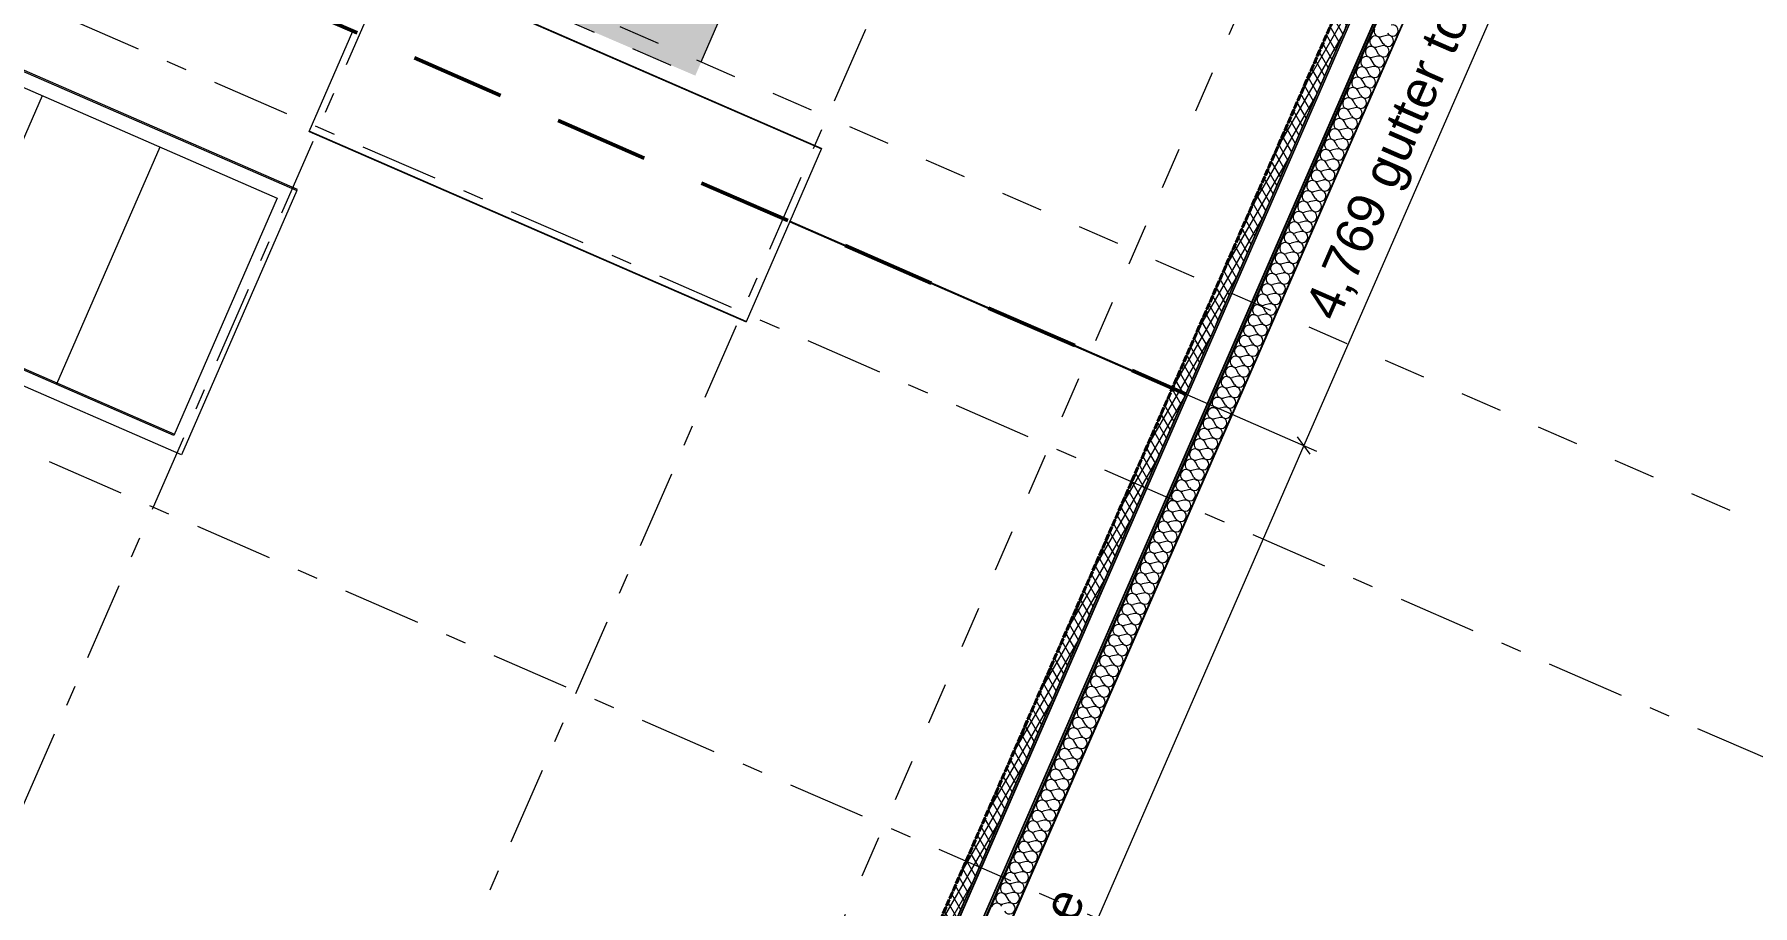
# Model space of a CAD drawing. Header units: millimetres. Extents: x -50172 to 90294, y -72116 to 25069.
# Drawn here: x 10263 to 21878, y -44195 to -38302 of the extents above; entities that cross this region are included whole.
import ezdxf
from ezdxf.enums import TextEntityAlignment as Align

# ---------------------------------------------------------------- set-up
doc = ezdxf.new("R2010")
doc.units = ezdxf.units.MM
doc.header["$MEASUREMENT"] = 0
for name, pattern in [('Dashed', [564.444447, 282.222223, -282.222223]), ('Double Dashed', [1093.611073, 529.166651, -211.666656, 141.111112, -211.666656]), ('Hidden Line', [55, 45, -10]), ('Long Dashed', [1058.333302, 634.99999, -423.333311])]:
    doc.linetypes.add(name, pattern=pattern)
for name, color, linetype in [('A-20-M_Floor_Slab', 7, 'Continuous'), ('A-95-MC_Marker_Section_P2.Marker', 7, 'Continuous'), ('New_A-15-MG_Structural_Grid_Phase_2', 7, 'Continuous'), ('New_A-20-M_Roof', 7, 'Continuous'), ('New_A-25-M_Wall_Ext', 7, 'Continuous'), ('New_A-95-D_1_100', 7, 'Continuous')]:
    doc.layers.add(name, color=color, linetype=linetype)
for name, color, linetype, lineweight, true_color in [('A-20-M_Floor_Slab_Pen_No__107', 7, 'Continuous', 15, 0xa6a6a6), ('New_A-15-MG_Structural_Grid_Phase_2_Pen_No__222', 7, 'Continuous', 13, 0x65af33), ('New_A-25-M_Wall_Ext_Pen_No__107', 7, 'Continuous', 15, 0xa6a6a6), ('New_A-95-P_Drawing_Pen_No__142', 7, 'Continuous', 0, 0xeeeeee)]:
    doc.layers.add(name, color=color, linetype=linetype, lineweight=lineweight, true_color=true_color)
for name, color, linetype, lineweight in [('A-20-M_Floor_Slab_Pen_No__195', 7, 'Continuous', 35), ('A-20-M_Floor_Slab_Pen_No__4', 7, 'Continuous', 20), ('A-20-M_Floor_Slab_Pen_No__89', 8, 'Continuous', 20), ('A-95-MC_Marker_Section_P2.Marker_Pen_No__1', 7, 'Continuous', 13), ('New_A-20-M_Roof_Accessory_Pen_No__176', 1, 'Continuous', 50), ('New_A-20-M_Roof_Pen_No__92', 8, 'Continuous', 13), ('New_A-25-M_Wall_Ext_Pen_No__1', 7, 'Continuous', 13), ('New_A-95-D_1_100_Pen_No__1', 7, 'Continuous', 13), ('New_A-95-P_Drawing_Pen_No__1', 7, 'Continuous', 13)]:
    doc.layers.add(name, color=color, linetype=linetype, lineweight=lineweight)
doc.styles.add('GENERATED_STYLE_3', font='')
doc.styles.add('GENERATED_STYLE_4', font='')
doc.styles.get('GENERATED_STYLE_3').set_extended_font_data('Arial')
doc.styles.get('GENERATED_STYLE_4').set_extended_font_data('Swis721 BT')
doc.dimstyles.new('GENERATED_STYLE__1', dxfattribs={"dimtxt": 250, "dimasz": 95, "dimexe": 0.18, "dimexo": 50, "dimgap": 0.09, "dimtad": 1, "dimdec": 0, "dimzin": 0, "dimdsep": 46, "dimtxsty": 'GENERATED_STYLE_3', "dimblk": 'ARROWHEAD_2', "dimblk1": 'ARROWHEAD_2', "dimblk2": 'ARROWHEAD_2', "dimcen": 0.09, "dimclrd": 7, "dimclre": 7, "dimclrt": 7, "dimadec": 0, "dimazin": 0, "dimtfac": 1, "dimtdec": 4, "dimtmove": 0, "dimatfit": 3, "dimfxl": 1, "dimtolj": 1, "dimtzin": 0, "dimarcsym": 0})

# ---------------------------------------------------------------- blocks, each defined once
blk = doc.blocks.new('Skylight Flat Panel 19[2]_2')
at = {"layer": 'New_A-20-M_Roof', "linetype": 'Continuous', "lineweight": 0, "flags": 128}
for points in [[(8691, -40027), (9470, -38239)], [(9470, -38239), (9474, -38230)], [(9470, -38239), (12037, -39358)], [(9474, -38230), (12041, -39349)], [(8823, -39975), (9522, -38371)], [(9522, -38371), (11905, -39410)], [(10317, -38717), (9617, -40321)], [(11111, -39064), (10412, -40668)], [(12037, -39358), (11258, -41146)], [(12037, -39358), (12041, -39349)], [(11905, -39410), (11206, -41014)], [(11258, -41146), (8691, -40027)], [(11206, -41014), (8823, -39975)], [(8827, -39966), (11210, -41005)]]:
    blk.add_lwpolyline(points, dxfattribs=at)
blk = doc.blocks.new('Roof_1_2', base_point=(-23076, -22803))
at = {"layer": 'New_A-20-M_Roof_Pen_No__92', "linetype": 'Continuous', "flags": 128}
for points in [[(12120, -38959), (12417, -38280)], [(15074, -40247), (12120, -38959)], [(12120, -38959), (15074, -40247)], [(12121, -38957), (15074, -40245)], [(15075, -40245), (12121, -38957)], [(15370, -39568), (15074, -40247)], [(15371, -39565), (15371, -39566), (15370, -39568)], [(18046, -40734), (15370, -39568)], [(15370, -39568), (18046, -40734)], [(18047, -40732), (15371, -39565)], [(15371, -39566), (18047, -40733)], [(14148, -49673), (18046, -40734)], [(18047, -40732), (18047, -40733), (18046, -40734)]]:
    blk.add_lwpolyline(points, dxfattribs=at)
at = {"layer": 'New_A-20-M_Roof', "linetype": 'Continuous', "lineweight": 0}
blk.add_blockref('Skylight Flat Panel 19[2]_2', (0, 0), dxfattribs=at)
blk = doc.blocks.new('Roof_2_2', base_point=(-19442, -19430))
at = {"layer": 'New_A-20-M_Roof_Pen_No__92', "linetype": 'Continuous', "flags": 128}
for points in [[(18046, -40734), (19862, -36569)], [(12631, -37788), (15584, -39076)], [(15584, -39076), (12631, -37788)], [(15585, -39074), (12632, -37786)], [(12632, -37786), (15585, -39074)], [(15585, -39074), (15370, -39568)], [(15369, -39570), (15369, -39569), (15370, -39568)], [(18045, -40736), (15369, -39569)], [(15369, -39570), (18045, -40737)], [(18046, -40734), (15370, -39568)], [(15370, -39568), (18046, -40734)], [(18045, -40737), (18045, -40736), (18046, -40734)]]:
    blk.add_lwpolyline(points, dxfattribs=at)
blk = doc.blocks.new('Slab_2_2', base_point=(22221, -31567))
at = {"layer": 'A-20-M_Floor_Slab_Pen_No__89', "linetype": 'Continuous', "flags": 128}
blk.add_lwpolyline([(22221, -31567), (1807, -22666), (1703, -22907), (21875, -31703), (12362, -53519), (-4050, -46363), (-4155, -46603), (12498, -53865)], close=True, dxfattribs=at)
blk = doc.blocks.new('*X124')
at = {"layer": 'New_A-25-M_Wall_Ext_Pen_No__107', "linetype": 'Continuous'}
for p, q in [((19404, -38309), (19367, -38318)), ((19349, -38435), (19331, -38402)), ((19374, -38379), (19337, -38388)), ((19380, -38365), (19361, -38332)), ((19289, -38575), (19270, -38541)), ((19313, -38519), (19276, -38528)), ((19319, -38505), (19300, -38472)), ((19343, -38449), (19306, -38458)), ((19252, -38658), (19215, -38667)), ((19258, -38644), (19239, -38611)), ((19282, -38589), (19245, -38597)), ((19197, -38784), (19178, -38751)), ((19222, -38728), (19185, -38737)), ((19228, -38714), (19209, -38681)), ((19136, -38924), (19118, -38891)), ((19161, -38868), (19124, -38877)), ((19167, -38854), (19148, -38821)), ((19191, -38798), (19154, -38807)), ((19100, -39008), (19063, -39016)), ((19106, -38994), (19087, -38961)), ((19130, -38938), (19093, -38947)), ((19045, -39133), (19026, -39100)), ((19069, -39077), (19032, -39086)), ((19075, -39063), (19057, -39030)), ((18984, -39273), (18965, -39240)), ((19008, -39217), (18971, -39226)), ((19014, -39203), (18996, -39170)), ((19039, -39147), (19002, -39156)), ((18947, -39357), (18910, -39366)), ((18954, -39343), (18935, -39310)), ((18978, -39287), (18941, -39296)), ((18893, -39483), (18874, -39449)), ((18917, -39427), (18880, -39435)), ((18923, -39413), (18904, -39380)), ((18832, -39622), (18813, -39589)), ((18856, -39566), (18819, -39575)), ((18862, -39552), (18843, -39519)), ((18887, -39496), (18850, -39505)), ((18795, -39706), (18758, -39715)), ((18801, -39692), (18783, -39659)), ((18826, -39636), (18789, -39645)), ((18740, -39832), (18722, -39799)), ((18765, -39776), (18728, -39785)), ((18771, -39762), (18752, -39729)), ((18680, -39971), (18661, -39938)), ((18704, -39916), (18667, -39924)), ((18710, -39902), (18691, -39868)), ((18734, -39846), (18697, -39854)), ((18643, -40055), (18606, -40064)), ((18649, -40041), (18630, -40008)), ((18673, -39985), (18636, -39994)), ((18588, -40181), (18569, -40148)), ((18613, -40125), (18575, -40134)), ((18619, -40111), (18600, -40078)), ((18527, -40321), (18508, -40287)), ((18552, -40265), (18515, -40273)), ((18558, -40251), (18539, -40218)), ((18582, -40195), (18545, -40204)), ((18491, -40404), (18454, -40413)), ((18497, -40390), (18478, -40357)), ((18521, -40335), (18484, -40343)), ((18436, -40530), (18417, -40497)), ((18460, -40474), (18423, -40483)), ((18466, -40460), (18448, -40427)), ((18375, -40670), (18356, -40637)), ((18399, -40614), (18362, -40623)), ((18405, -40600), (18387, -40567)), ((18430, -40544), (18393, -40553)), ((18338, -40754), (18301, -40762)), ((18345, -40740), (18326, -40707)), ((18369, -40684), (18332, -40693)), ((18284, -40879), (18265, -40846)), ((18308, -40823), (18271, -40832)), ((18314, -40809), (18295, -40776)), ((18223, -41019), (18204, -40986)), ((18247, -40963), (18210, -40972)), ((18253, -40949), (18234, -40916)), ((18278, -40893), (18240, -40902)), ((18186, -41103), (18149, -41112)), ((18192, -41089), (18173, -41056)), ((18217, -41033), (18180, -41042)), ((18131, -41229), (18113, -41195)), ((18156, -41173), (18119, -41181)), ((18162, -41159), (18143, -41126)), ((18070, -41368), (18052, -41335)), ((18095, -41312), (18058, -41321)), ((18101, -41298), (18082, -41265)), ((18125, -41242), (18088, -41251)), ((18034, -41452), (17997, -41461)), ((18040, -41438), (18021, -41405)), ((18064, -41382), (18027, -41391)), ((17979, -41578), (17960, -41545)), ((18003, -41522), (17966, -41531)), ((18010, -41508), (17991, -41475)), ((17918, -41717), (17899, -41684)), ((17943, -41662), (17905, -41670)), ((17949, -41648), (17930, -41614)), ((17973, -41592), (17936, -41600)), ((17882, -41801), (17845, -41810)), ((17888, -41787), (17869, -41754)), ((17912, -41731), (17875, -41740)), ((17827, -41927), (17808, -41894)), ((17851, -41871), (17814, -41880)), ((17857, -41857), (17838, -41824)), ((17766, -42067), (17747, -42033)), ((17790, -42011), (17753, -42019)), ((17796, -41997), (17778, -41964)), ((17821, -41941), (17784, -41950)), ((17729, -42150), (17692, -42159)), ((17735, -42136), (17717, -42103)), ((17760, -42081), (17723, -42089)), ((17675, -42276), (17656, -42243)), ((17699, -42220), (17662, -42229)), ((17705, -42206), (17686, -42173)), ((17614, -42416), (17595, -42383)), ((17638, -42360), (17601, -42369)), ((17644, -42346), (17625, -42313)), ((17668, -42290), (17631, -42299)), ((17577, -42500), (17540, -42508)), ((17583, -42486), (17564, -42452)), ((17608, -42430), (17570, -42439)), ((17522, -42625), (17503, -42592)), ((17547, -42569), (17510, -42578)), ((17553, -42555), (17534, -42522)), ((17461, -42765), (17443, -42732)), ((17486, -42709), (17449, -42718)), ((17492, -42695), (17473, -42662)), ((17516, -42639), (17479, -42648)), ((17425, -42849), (17388, -42858)), ((17431, -42835), (17412, -42802)), ((17455, -42779), (17418, -42788)), ((17370, -42975), (17351, -42941)), ((17394, -42919), (17357, -42927)), ((17400, -42905), (17382, -42872)), ((17309, -43114), (17290, -43081)), ((17333, -43058), (17296, -43067)), ((17340, -43044), (17321, -43011)), ((17364, -42988), (17327, -42997)), ((17273, -43198), (17235, -43207)), ((17279, -43184), (17260, -43151)), ((17303, -43128), (17266, -43137)), ((17218, -43324), (17199, -43291)), ((17242, -43268), (17205, -43277)), ((17248, -43254), (17229, -43221)), ((17157, -43463), (17138, -43430)), ((17181, -43408), (17144, -43416)), ((17187, -43394), (17168, -43360)), ((17212, -43338), (17175, -43346)), ((17120, -43547), (17083, -43556)), ((17126, -43533), (17108, -43500)), ((17151, -43477), (17114, -43486)), ((17065, -43673), (17047, -43640)), ((17090, -43617), (17053, -43626)), ((17096, -43603), (17077, -43570)), ((17005, -43813), (16986, -43779)), ((17029, -43757), (16992, -43765)), ((17035, -43743), (17016, -43710)), ((17059, -43687), (17022, -43696)), ((16968, -43896), (16931, -43905)), ((16974, -43882), (16955, -43849)), ((16998, -43827), (16961, -43835)), ((16913, -44022), (16894, -43989)), ((16938, -43966), (16900, -43975)), ((16944, -43952), (16925, -43919)), ((16852, -44162), (16833, -44129)), ((16877, -44106), (16840, -44115)), ((16883, -44092), (16864, -44059)), ((16907, -44036), (16870, -44045)), ((16846, -44176), (16809, -44185))]:
    blk.add_line(p, q, dxfattribs=at)
for centre, start, end in [((19328, -38351), 29.5705, 156.4404), ((19358, -38281), 156.4404, 283.3103), ((19413, -38346), 209.5705, 103.3103), ((19444, -38276), 209.5705, 103.3103), ((19298, -38421), 156.4404, 283.3103), ((19298, -38421), 29.5705, 156.4404), ((19328, -38351), 156.4404, 283.3103), ((19383, -38416), 209.5705, 103.3103), ((19237, -38560), 156.4404, 283.3103), ((19237, -38560), 29.5705, 156.4404), ((19267, -38490), 156.4404, 283.3103), ((19267, -38490), 29.5705, 156.4404), ((19322, -38556), 209.5705, 103.3103), ((19352, -38486), 209.5705, 103.3103), ((19176, -38700), 29.5705, 156.4404), ((19206, -38630), 156.4404, 283.3103), ((19206, -38630), 29.5705, 156.4404), ((19261, -38695), 209.5705, 103.3103), ((19291, -38626), 209.5705, 103.3103), ((19145, -38770), 156.4404, 283.3103), ((19145, -38770), 29.5705, 156.4404), ((19176, -38700), 156.4404, 283.3103), ((19230, -38765), 209.5705, 103.3103), ((19084, -38909), 156.4404, 283.3103), ((19084, -38909), 29.5705, 156.4404), ((19115, -38840), 156.4404, 283.3103), ((19115, -38840), 29.5705, 156.4404), ((19169, -38905), 209.5705, 103.3103), ((19200, -38835), 209.5705, 103.3103), ((19023, -39049), 29.5705, 156.4404), ((19054, -38979), 156.4404, 283.3103), ((19054, -38979), 29.5705, 156.4404), ((19109, -39045), 209.5705, 103.3103), ((19139, -38975), 209.5705, 103.3103), ((18993, -39119), 156.4404, 283.3103), ((18993, -39119), 29.5705, 156.4404), ((19023, -39049), 156.4404, 283.3103), ((19078, -39115), 209.5705, 103.3103), ((18932, -39259), 156.4404, 283.3103), ((18932, -39259), 29.5705, 156.4404), ((18963, -39189), 156.4404, 283.3103), ((18963, -39189), 29.5705, 156.4404), ((19017, -39254), 209.5705, 103.3103), ((19048, -39184), 209.5705, 103.3103), ((18871, -39398), 29.5705, 156.4404), ((18902, -39329), 156.4404, 283.3103), ((18902, -39329), 29.5705, 156.4404), ((18956, -39394), 209.5705, 103.3103), ((18987, -39324), 209.5705, 103.3103), ((18841, -39468), 156.4404, 283.3103), ((18841, -39468), 29.5705, 156.4404), ((18871, -39398), 156.4404, 283.3103), ((18926, -39464), 209.5705, 103.3103), ((18780, -39608), 156.4404, 283.3103), ((18780, -39608), 29.5705, 156.4404), ((18810, -39538), 156.4404, 283.3103), ((18810, -39538), 29.5705, 156.4404), ((18865, -39603), 209.5705, 103.3103), ((18895, -39534), 209.5705, 103.3103), ((18719, -39748), 29.5705, 156.4404), ((18749, -39678), 156.4404, 283.3103), ((18749, -39678), 29.5705, 156.4404), ((18804, -39743), 209.5705, 103.3103), ((18834, -39673), 209.5705, 103.3103), ((18688, -39817), 156.4404, 283.3103), ((18688, -39817), 29.5705, 156.4404), ((18719, -39748), 156.4404, 283.3103), ((18774, -39813), 209.5705, 103.3103), ((18628, -39957), 156.4404, 283.3103), ((18628, -39957), 29.5705, 156.4404), ((18658, -39887), 156.4404, 283.3103), ((18658, -39887), 29.5705, 156.4404), ((18713, -39953), 209.5705, 103.3103), ((18743, -39883), 209.5705, 103.3103), ((18567, -40097), 29.5705, 156.4404), ((18597, -40027), 156.4404, 283.3103), ((18597, -40027), 29.5705, 156.4404), ((18652, -40092), 209.5705, 103.3103), ((18682, -40022), 209.5705, 103.3103), ((18536, -40167), 156.4404, 283.3103), ((18536, -40167), 29.5705, 156.4404), ((18567, -40097), 156.4404, 283.3103), ((18621, -40162), 209.5705, 103.3103), ((18475, -40306), 156.4404, 283.3103), ((18475, -40306), 29.5705, 156.4404), ((18506, -40236), 156.4404, 283.3103), ((18506, -40236), 29.5705, 156.4404), ((18560, -40302), 209.5705, 103.3103), ((18591, -40232), 209.5705, 103.3103), ((18414, -40446), 29.5705, 156.4404), ((18445, -40376), 156.4404, 283.3103), ((18445, -40376), 29.5705, 156.4404), ((18499, -40441), 209.5705, 103.3103), ((18530, -40372), 209.5705, 103.3103), ((18384, -40516), 156.4404, 283.3103), ((18384, -40516), 29.5705, 156.4404), ((18414, -40446), 156.4404, 283.3103), ((18469, -40511), 209.5705, 103.3103), ((18323, -40655), 156.4404, 283.3103), ((18323, -40655), 29.5705, 156.4404), ((18353, -40586), 156.4404, 283.3103), ((18353, -40586), 29.5705, 156.4404), ((18408, -40651), 209.5705, 103.3103), ((18439, -40581), 209.5705, 103.3103), ((18262, -40795), 29.5705, 156.4404), ((18293, -40725), 156.4404, 283.3103), ((18293, -40725), 29.5705, 156.4404), ((18347, -40791), 209.5705, 103.3103), ((18378, -40721), 209.5705, 103.3103), ((18232, -40865), 156.4404, 283.3103), ((18232, -40865), 29.5705, 156.4404), ((18262, -40795), 156.4404, 283.3103), ((18317, -40861), 209.5705, 103.3103), ((18171, -41005), 156.4404, 283.3103), ((18171, -41005), 29.5705, 156.4404), ((18201, -40935), 156.4404, 283.3103), ((18201, -40935), 29.5705, 156.4404), ((18256, -41000), 209.5705, 103.3103), ((18286, -40930), 209.5705, 103.3103), ((18110, -41144), 29.5705, 156.4404), ((18140, -41075), 156.4404, 283.3103), ((18140, -41075), 29.5705, 156.4404), ((18195, -41140), 209.5705, 103.3103), ((18225, -41070), 209.5705, 103.3103), ((18079, -41214), 156.4404, 283.3103), ((18079, -41214), 29.5705, 156.4404), ((18110, -41144), 156.4404, 283.3103), ((18164, -41210), 209.5705, 103.3103), ((18018, -41354), 156.4404, 283.3103), ((18018, -41354), 29.5705, 156.4404), ((18049, -41284), 156.4404, 283.3103), ((18049, -41284), 29.5705, 156.4404), ((18104, -41349), 209.5705, 103.3103), ((18134, -41280), 209.5705, 103.3103), ((17958, -41494), 29.5705, 156.4404), ((17988, -41424), 156.4404, 283.3103), ((17988, -41424), 29.5705, 156.4404), ((18043, -41489), 209.5705, 103.3103), ((18073, -41419), 209.5705, 103.3103), ((17927, -41563), 156.4404, 283.3103), ((17927, -41563), 29.5705, 156.4404), ((17958, -41494), 156.4404, 283.3103), ((18012, -41559), 209.5705, 103.3103), ((17866, -41703), 156.4404, 283.3103), ((17866, -41703), 29.5705, 156.4404), ((17897, -41633), 156.4404, 283.3103), ((17897, -41633), 29.5705, 156.4404), ((17951, -41699), 209.5705, 103.3103), ((17982, -41629), 209.5705, 103.3103), ((17805, -41843), 29.5705, 156.4404), ((17836, -41773), 156.4404, 283.3103), ((17836, -41773), 29.5705, 156.4404), ((17890, -41838), 209.5705, 103.3103), ((17921, -41768), 209.5705, 103.3103), ((17775, -41913), 156.4404, 283.3103), ((17775, -41913), 29.5705, 156.4404), ((17805, -41843), 156.4404, 283.3103), ((17860, -41908), 209.5705, 103.3103), ((17714, -42052), 156.4404, 283.3103), ((17714, -42052), 29.5705, 156.4404), ((17744, -41982), 156.4404, 283.3103), ((17744, -41982), 29.5705, 156.4404), ((17799, -42048), 209.5705, 103.3103), ((17829, -41978), 209.5705, 103.3103), ((17653, -42192), 29.5705, 156.4404), ((17684, -42122), 156.4404, 283.3103), ((17684, -42122), 29.5705, 156.4404), ((17738, -42187), 209.5705, 103.3103), ((17769, -42118), 209.5705, 103.3103), ((17623, -42262), 156.4404, 283.3103), ((17623, -42262), 29.5705, 156.4404), ((17653, -42192), 156.4404, 283.3103), ((17708, -42257), 209.5705, 103.3103), ((17562, -42401), 156.4404, 283.3103), ((17562, -42401), 29.5705, 156.4404), ((17592, -42332), 156.4404, 283.3103), ((17592, -42332), 29.5705, 156.4404), ((17647, -42397), 209.5705, 103.3103), ((17677, -42327), 209.5705, 103.3103), ((17501, -42541), 29.5705, 156.4404), ((17531, -42471), 156.4404, 283.3103), ((17531, -42471), 29.5705, 156.4404), ((17586, -42537), 209.5705, 103.3103), ((17616, -42467), 209.5705, 103.3103), ((17470, -42611), 156.4404, 283.3103), ((17470, -42611), 29.5705, 156.4404), ((17501, -42541), 156.4404, 283.3103), ((17555, -42607), 209.5705, 103.3103), ((17409, -42751), 156.4404, 283.3103), ((17409, -42751), 29.5705, 156.4404), ((17440, -42681), 156.4404, 283.3103), ((17440, -42681), 29.5705, 156.4404), ((17494, -42746), 209.5705, 103.3103), ((17525, -42676), 209.5705, 103.3103), ((17349, -42890), 29.5705, 156.4404), ((17379, -42820), 156.4404, 283.3103), ((17379, -42820), 29.5705, 156.4404), ((17434, -42886), 209.5705, 103.3103), ((17464, -42816), 209.5705, 103.3103), ((17318, -42960), 156.4404, 283.3103), ((17318, -42960), 29.5705, 156.4404), ((17349, -42890), 156.4404, 283.3103), ((17403, -42956), 209.5705, 103.3103), ((17257, -43100), 156.4404, 283.3103), ((17257, -43100), 29.5705, 156.4404), ((17288, -43030), 156.4404, 283.3103), ((17288, -43030), 29.5705, 156.4404), ((17342, -43095), 209.5705, 103.3103), ((17373, -43026), 209.5705, 103.3103), ((17196, -43240), 29.5705, 156.4404), ((17227, -43170), 156.4404, 283.3103), ((17227, -43170), 29.5705, 156.4404), ((17281, -43235), 209.5705, 103.3103), ((17312, -43165), 209.5705, 103.3103), ((17166, -43309), 156.4404, 283.3103), ((17166, -43309), 29.5705, 156.4404), ((17196, -43240), 156.4404, 283.3103), ((17251, -43305), 209.5705, 103.3103), ((17105, -43449), 156.4404, 283.3103), ((17105, -43449), 29.5705, 156.4404), ((17135, -43379), 156.4404, 283.3103), ((17135, -43379), 29.5705, 156.4404), ((17190, -43445), 209.5705, 103.3103), ((17220, -43375), 209.5705, 103.3103), ((17044, -43589), 29.5705, 156.4404), ((17074, -43519), 156.4404, 283.3103), ((17074, -43519), 29.5705, 156.4404), ((17129, -43584), 209.5705, 103.3103), ((17160, -43514), 209.5705, 103.3103), ((17014, -43659), 156.4404, 283.3103), ((17014, -43659), 29.5705, 156.4404), ((17044, -43589), 156.4404, 283.3103), ((17099, -43654), 209.5705, 103.3103), ((16953, -43798), 156.4404, 283.3103), ((16953, -43798), 29.5705, 156.4404), ((16983, -43728), 156.4404, 283.3103), ((16983, -43728), 29.5705, 156.4404), ((17038, -43794), 209.5705, 103.3103), ((17068, -43724), 209.5705, 103.3103), ((16892, -43938), 29.5705, 156.4404), ((16922, -43868), 156.4404, 283.3103), ((16922, -43868), 29.5705, 156.4404), ((16977, -43933), 209.5705, 103.3103), ((17007, -43864), 209.5705, 103.3103), ((16861, -44008), 156.4404, 283.3103), ((16861, -44008), 29.5705, 156.4404), ((16892, -43938), 156.4404, 283.3103), ((16946, -44003), 209.5705, 103.3103), ((16800, -44147), 156.4404, 283.3103), ((16800, -44147), 29.5705, 156.4404), ((16831, -44078), 156.4404, 283.3103), ((16831, -44078), 29.5705, 156.4404), ((16885, -44143), 209.5705, 103.3103), ((16916, -44073), 209.5705, 103.3103), ((16770, -44217), 29.5705, 156.4404), ((16855, -44213), 209.5705, 103.3103)]:
    blk.add_arc(centre, 38.1, start, end, dxfattribs=at)
blk = doc.blocks.new('Wall_28_2', base_point=(12414, -53651))
at = {"layer": 'New_A-25-M_Wall_Ext_Pen_No__107', "linetype": 'Continuous'}
h = blk.add_hatch(dxfattribs=at)
h.set_pattern_fill('Plaster_0002', color=256, style=0, pattern_type=2)
h.set_pattern_definition([(0, (0, 0), (0, 173.2051), [0, -100]), (0, (50, 86.6), (0, 173.2051), [0, -100])])
h.paths.add_polyline_path([(12592, -54105), (22461, -31473), (22455, -31475), (12590, -54099)])
at = {"layer": 'New_A-25-M_Wall_Ext_Pen_No__107', "linetype": 'Continuous', "lineweight": 0, "true_color": 0x535353}
for points in [[(12498, -53865), (22221, -31567), (22217, -31569), (12496, -53861)], [(12422, -53671), (22027, -31643), (22023, -31645), (12420, -53667)]]:
    blk.add_hatch(color=251, dxfattribs=at).paths.add_polyline_path(points)
at = {"layer": 'New_A-25-M_Wall_Ext_Pen_No__107', "linetype": 'Continuous'}
for points in [[(12504, -53881), (22236, -31561), (22221, -31567), (12498, -53865)], [(22007, -31651), (12414, -53651), (12420, -53667), (22023, -31645)]]:
    blk.add_hatch(color=256, dxfattribs=at).paths.add_polyline_path(points)
at = {"layer": 'New_A-25-M_Wall_Ext_Pen_No__1', "linetype": 'Continuous'}
for p, q in [((12590, -54099), (22455, -31475)), ((12496, -53861), (22217, -31569)), ((12498, -53865), (22221, -31567)), ((12504, -53881), (22236, -31561)), ((12507, -53888), (22244, -31558)), ((22023, -31645), (12420, -53667)), ((12422, -53671), (22027, -31643))]:
    blk.add_line(p, q, dxfattribs=at)
at = {"layer": 'New_A-25-M_Wall_Ext_Pen_No__1', "linetype": 'Continuous', "flags": 128}
for points in [[(12592, -54105), (22461, -31473)], [(22007, -31651), (12414, -53651)]]:
    blk.add_lwpolyline(points, dxfattribs=at)
at = {"layer": 'New_A-25-M_Wall_Ext', "color": 250, "lineweight": 50, "true_color": 0x2a2a2a}
blk.add_blockref('*X124', (0, 0), dxfattribs=at)
blk = doc.blocks.new('*X163')
at = {"layer": 'A-20-M_Floor_Slab_Pen_No__107', "linetype": 'Continuous'}
for points in [[(18955, -38400), (18957, -38400), (19023, -38250), (19020, -38250)], [(18955, -38400), (18898, -38530), (18898, -38535), (18957, -38400)], [(18748, -38874), (18693, -39000), (18696, -39000), (18748, -38879)], [(18628, -39150), (18630, -39150), (18696, -39000), (18693, -39000)], [(18628, -39150), (18598, -39218), (18598, -39223), (18630, -39150)], [(18366, -39750), (18369, -39750), (18434, -39600), (18432, -39600)], [(18448, -39562), (18432, -39600), (18434, -39600), (18448, -39567)], [(18301, -39900), (18303, -39900), (18369, -39750), (18366, -39750)], [(18301, -39900), (18298, -39906), (18298, -39911), (18303, -39900)], [(18148, -40250), (18105, -40350), (18107, -40350), (18148, -40255)], [(18039, -40500), (18041, -40500), (18107, -40350), (18105, -40350)], [(18039, -40500), (17998, -40594), (17998, -40599), (18041, -40500)], [(17778, -41100), (17780, -41100), (17845, -40950), (17843, -40950)], [(17848, -40938), (17843, -40950), (17845, -40950), (17848, -40943)], [(17712, -41250), (17714, -41250), (17780, -41100), (17778, -41100)], [(17712, -41250), (17698, -41282), (17698, -41287), (17714, -41250)], [(17548, -41626), (17516, -41700), (17518, -41700), (17548, -41631)], [(17451, -41850), (17453, -41850), (17518, -41700), (17516, -41700)], [(17451, -41850), (17398, -41970), (17398, -41975), (17453, -41850)], [(17248, -42315), (17189, -42450), (17191, -42450), (17248, -42320)], [(17124, -42600), (17126, -42600), (17191, -42450), (17189, -42450)], [(17124, -42600), (17098, -42659), (17098, -42664), (17126, -42600)], [(16862, -43200), (16864, -43200), (16930, -43050), (16927, -43050)], [(16948, -43003), (16927, -43050), (16930, -43050), (16948, -43008)], [(16798, -43350), (16799, -43350), (16864, -43200), (16862, -43200), (16798, -43347)], [(16799, -43350), (16798, -43350), (16798, -43352)], [(16648, -43691), (16600, -43800), (16602, -43800), (16648, -43696)], [(16535, -43950), (16537, -43950), (16602, -43800), (16600, -43800)], [(16535, -43950), (16498, -44035), (16498, -44040), (16537, -43950)]]:
    blk.add_hatch(color=256, dxfattribs=at).paths.add_polyline_path(points)
blk = doc.blocks.new('Wall_60_2', base_point=(12362, -53519))
at = {"layer": 'A-20-M_Floor_Slab_Pen_No__107', "linetype": 'Continuous'}
h = blk.add_hatch(dxfattribs=at)
h.set_pattern_fill('Batt_Insulation_0002', color=256, style=0, pattern_type=2)
h.set_pattern_definition([(60, (0, 0), (-43.30127, 25), []), (120, (0, 0), (43.30127, 25), [])])
h.paths.add_polyline_path([(21878, -31702), (12363, -53522), (12414, -53651), (22007, -31651)])
at = {"layer": 'A-20-M_Floor_Slab_Pen_No__195', "linetype": 'Hidden Line'}
blk.add_line((21878, -31702), (12363, -53522), dxfattribs=at)
at = {"layer": 'A-20-M_Floor_Slab_Pen_No__195', "linetype": 'Hidden Line', "flags": 128}
blk.add_lwpolyline([(21875, -31703), (12362, -53519)], dxfattribs=at)
at = {"layer": 'A-20-M_Floor_Slab_Pen_No__4', "linetype": 'Continuous', "flags": 128}
blk.add_lwpolyline([(12414, -53651), (22007, -31651)], dxfattribs=at)
at = {"layer": 'A-20-M_Floor_Slab', "color": 250, "lineweight": 50, "true_color": 0x2a2a2a}
blk.add_blockref('*X163', (0, 0), dxfattribs=at)
blk = doc.blocks.new('*D292')
at = {"layer": 'New_A-95-D_1_100_Pen_No__1', "linetype": 'Continuous'}
for p, q in [((22806, -32000), (20751, -36711)), ((19599, -36209), (20837, -36749)), ((20794, -36769), (20708, -36653)), ((20751, -36711), (18845, -41083)), ((17821, -40636), (18931, -41120)), ((18845, -41083), (14858, -50227)), ((18888, -41141), (18802, -41025))]:
    blk.add_line(p, q, dxfattribs=at)
at = {"layer": 'New_A-95-D_1_100_Pen_No__1', "insert": (19139, -40284), "char_height": 250, "attachment_point": 7, "rotation": 66.4404, "style": 'GENERATED_STYLE_3'}
blk.add_mtext('\\A1;{\\fArial|b0|i0|c0|p34;4,769 gutter to ridge}', dxfattribs=at)
blk = doc.blocks.new('ARROWHEAD_2')
at = {"color": 0, "linetype": 'Continuous', "lineweight": 0}
for p, q in [((0, 0), (-1, 0)), ((-0.38, -0.66), (0.38, 0.66))]:
    blk.add_line(p, q, dxfattribs=at)
blk = doc.blocks.new('*D293')
at = {"layer": 'New_A-95-D_1_100_Pen_No__1', "linetype": 'Continuous'}
for p, q in [((18845, -41083), (14858, -50227)), ((18888, -41141), (18802, -41025)), ((14901, -50285), (14815, -50169))]:
    blk.add_line(p, q, dxfattribs=at)
at = {"layer": 'New_A-95-D_1_100_Pen_No__1', "insert": (16192, -47042), "char_height": 250, "attachment_point": 7, "rotation": 66.4404, "style": 'GENERATED_STYLE_3'}
blk.add_mtext('\\A1;{\\fArial|b0|i0|c0|p34;9,976 gutter to ridge}', dxfattribs=at)
blk = doc.blocks.new('*D294')
at = {"layer": 'New_A-95-D_1_100_Pen_No__1', "linetype": 'Continuous'}
for p, q in [((18845, -41083), (14858, -50227)), ((10530, -48340), (14944, -50265)), ((14901, -50285), (14815, -50169)), ((14858, -50227), (13213, -53999)), ((12969, -53893), (13299, -54037)), ((13170, -53941), (13256, -54057)), ((13213, -53999), (13189, -54055))]:
    blk.add_line(p, q, dxfattribs=at)
at = {"layer": 'New_A-95-D_1_100_Pen_No__1', "insert": (13419, -53401), "char_height": 250, "attachment_point": 7, "rotation": 66.4404, "style": 'GENERATED_STYLE_3'}
blk.add_mtext('\\A1;{\\fArial|b0|i0|c0|p34;4,115 gutter to grid}', dxfattribs=at)
blk = doc.blocks.new('Standard grid marker_9')
at = {"layer": 'New_A-15-MG_Structural_Grid_Phase_2_Pen_No__222', "linetype": 'Double Dashed'}
blk.add_line((705, 0), (53258, 0), dxfattribs=at)
at = {"layer": 'New_A-15-MG_Structural_Grid_Phase_2_Pen_No__222', "style": 'GENERATED_STYLE_4'}
for tag, p in [('AC_MarkerText_1_0', (-500, 39)), ('AC_MarkerText_1_1', (54463, 39))]:
    blk.add_attdef(tag, text='', height=350, rotation=180, dxfattribs=at).set_placement(p, align=Align.MIDDLE_CENTER)
blk = doc.blocks.new('Standard grid marker_10')
at = {"layer": 'New_A-15-MG_Structural_Grid_Phase_2_Pen_No__222', "linetype": 'Double Dashed'}
blk.add_line((705, 0), (54601, 0), dxfattribs=at)
at = {"layer": 'New_A-15-MG_Structural_Grid_Phase_2_Pen_No__222', "style": 'GENERATED_STYLE_4'}
for tag, p in [('AC_MarkerText_1_0', (-500, 43)), ('AC_MarkerText_1_1', (55806, 43))]:
    blk.add_attdef(tag, text='', height=350, rotation=180, dxfattribs=at).set_placement(p, align=Align.MIDDLE_CENTER)
blk = doc.blocks.new('Standard grid marker_13')
at = {"layer": 'New_A-15-MG_Structural_Grid_Phase_2_Pen_No__222', "linetype": 'Double Dashed'}
blk.add_line((7182, 0), (20268, 0), dxfattribs=at)
at = {"layer": 'New_A-15-MG_Structural_Grid_Phase_2_Pen_No__222', "style": 'GENERATED_STYLE_4'}
for tag, p in [('AC_MarkerText_1_0', (-500, 36)), ('AC_MarkerText_1_1', (27950, 36))]:
    blk.add_attdef(tag, text='', height=350, rotation=270, dxfattribs=at).set_placement(p, align=Align.MIDDLE_CENTER)
blk = doc.blocks.new('Standard grid marker_14')
at = {"layer": 'New_A-15-MG_Structural_Grid_Phase_2_Pen_No__222', "linetype": 'Double Dashed'}
blk.add_line((7182, 0), (20268, 0), dxfattribs=at)
at = {"layer": 'New_A-15-MG_Structural_Grid_Phase_2_Pen_No__222', "style": 'GENERATED_STYLE_4'}
for tag, p in [('AC_MarkerText_1_0', (-500, 36)), ('AC_MarkerText_1_1', (27950, 36))]:
    blk.add_attdef(tag, text='', height=350, rotation=270, dxfattribs=at).set_placement(p, align=Align.MIDDLE_CENTER)
blk = doc.blocks.new('Cutting Plane_1_2', base_point=(21934, -30056))
at = {"layer": 'A-95-MC_Marker_Section_P2.Marker_Pen_No__1', "linetype": 'Dashed'}
blk.add_line((21834, -30285), (9758, -57980), dxfattribs=at)
blk = doc.blocks.new('Cutting Plane_3_2', base_point=(-25330, -21003))
at = {"layer": 'A-95-MC_Marker_Section_P2.Marker_Pen_No__1', "linetype": 'Dashed'}
blk.add_line((-25101, -21103), (22392, -41812), dxfattribs=at)

msp = doc.modelspace()

# ---------------------------------------------------------------- hatches: boundary and pattern name
at = {"layer": 'New_A-95-P_Drawing_Pen_No__142', "linetype": 'Continuous'}
msp.add_hatch(color=256, dxfattribs=at).paths.add_polyline_path([(15349.8, -30345.8), (15469.7, -30070.9), (10611.5, -27952.5), (10491.6, -28227.4), (8933.3, -27547.9), (8054.4, -29563.6), (9612.7, -30243.1), (9500.6, -30500.2), (11150.5, -31219.7), (11002.6, -31558.8), (12423.4, -32178.4), (12571.3, -31839.2), (14267.1, -32578.7), (14379.2, -32321.6), (14470.9, -32361.5), (14698, -31834.7), (15635.1, -32238.6), (13188.1, -37916.2), (14730.8, -38581.1), (17608.8, -31903.3), (15129, -30834.5)])

# ---------------------------------------------------------------- linework, layer by layer
at = {"layer": 'New_A-20-M_Roof_Accessory_Pen_No__176', "linetype": 'Long Dashed', "flags": 128}
msp.add_lwpolyline([(-23061.3, -22809.6), (18046, -40734.4)], dxfattribs=at)
at = {"layer": 'New_A-95-P_Drawing_Pen_No__1', "linetype": 'Dashed', "flags": 128}
msp.add_lwpolyline([(15349.8, -30345.8), (15469.7, -30070.9), (10611.5, -27952.5), (10491.6, -28227.4), (8933.3, -27547.9), (8054.4, -29563.6), (9612.7, -30243.1), (9500.6, -30500.2), (11150.5, -31219.7), (11002.6, -31558.8), (12423.4, -32178.4), (12571.3, -31839.2), (14267.1, -32578.7), (14379.2, -32321.6), (14470.9, -32361.5), (14698, -31834.7), (15635.1, -32238.6), (13188.1, -37916.2), (14730.8, -38581.1), (17608.8, -31903.3), (15129, -30834.5)], close=True, dxfattribs=at)

# ---------------------------------------------------------------- block references
at = {"layer": 'A-20-M_Floor_Slab', "color": 8, "linetype": 'Continuous', "lineweight": 20}
msp.add_blockref('Slab_2_2', (22220.5, -31567.4), dxfattribs=at)
at = {"layer": 'A-20-M_Floor_Slab', "color": 250, "lineweight": 50, "true_color": 0x2a2a2a}
msp.add_blockref('Wall_60_2', (12362.1, -53519.2), dxfattribs=at)
at = {"layer": 'A-95-MC_Marker_Section_P2.Marker'}
for name, p in [('Cutting Plane_3_2', (-25330.5, -21002.6)), ('Cutting Plane_1_2', (21934.2, -30055.5))]:
    msp.add_blockref(name, p, dxfattribs=at)
at = {"layer": 'New_A-15-MG_Structural_Grid_Phase_2', "color": 8, "linetype": 'Continuous', "lineweight": 15, "zscale": 1000}
for name, p, rotation in [('Standard grid marker_9', (22639.6, -43491.3), 156.4404115839929), ('Standard grid marker_10', (21520.4, -46057.9), 156.4404115839929), ('Standard grid marker_13', (6441.9, -52106.2), 66.44041158399293), ('Standard grid marker_13', (9303.8, -53354.1), 66.44041158399293), ('Standard grid marker_14', (12025.6, -54541), 66.44041158399293)]:
    msp.add_blockref(name, p, dxfattribs=dict(at, rotation=rotation))
at = {"layer": 'New_A-20-M_Roof', "color": 8, "linetype": 'Continuous', "lineweight": 13}
for name, p in [('Roof_2_2', (-19442.3, -19430.5)), ('Roof_1_2', (-23076.4, -22803))]:
    msp.add_blockref(name, p, dxfattribs=at)
at = {"layer": 'New_A-25-M_Wall_Ext', "color": 250, "lineweight": 50, "true_color": 0x2a2a2a}
msp.add_blockref('Wall_28_2', (12413.8, -53650.9), dxfattribs=at)

# ---------------------------------------------------------------- dimensions: what is measured, and where the dimension line sits
at = {"layer": 'New_A-95-D_1_100', "linetype": 'Continuous'}
for base, p1, p2, text, picture, middle in [((18845.2, -41082.9), (19553.2, -36189), (17775.1, -40616.3), '<MeasuredValue> gutter to ridge', '*D292', (20059, -37861.3)), ((14857.7, -50227.4), (17775.1, -40616.3), (10484.7, -48320.5), '<MeasuredValue> gutter to ridge', '*D293', (17112.2, -44619.3)), ((13213, -53999.4), (10484.7, -48320.5), (12923.3, -53873), '<MeasuredValue> gutter to grid', '*D294', (14301.4, -51065.3))]:
    dim = msp.add_linear_dim(base=base, p1=p1, p2=p2, angle=246.44041, text=text, dimstyle='GENERATED_STYLE__1', dxfattribs=at)
    dim.commit()
    dim.dimension.update_dxf_attribs({"geometry": picture, "text_midpoint": middle, "dimtype": 160, "text_rotation": 66.44041})

doc.saveas('drawing.dxf')
